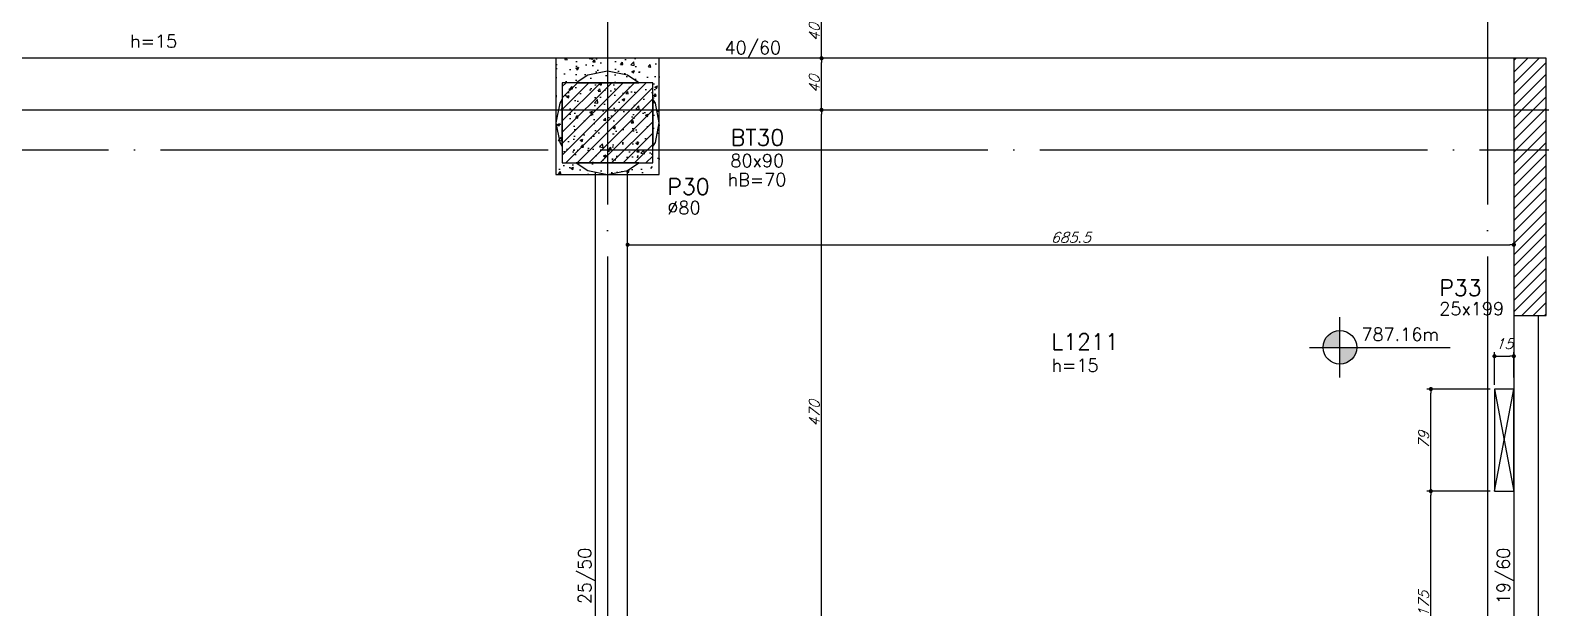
# Model space of a CAD drawing. Extents: x -4228 to 5417, y -2048 to 2452.
# Drawn here: x -2387 to -1218, y 989 to 1436 of the extents above; entities that cross this region are included whole.
import ezdxf
from ezdxf.enums import TextEntityAlignment as Align

# ---------------------------------------------------------------- set-up
doc = ezdxf.new("R2010")
doc.units = 0
doc.header["$LTSCALE"] = 50
doc.header["$MEASUREMENT"] = 0
doc.linetypes.add('DASHED', pattern=[0.75, 0.5, -0.25])
doc.linetypes.add('EIXO', pattern=[6.8, 6, -0.4, 0, -0.4])
doc.layers.get('0').update_dxf_attribs({"linetype": 'CONTINUOUS'})
doc.layers.get('DEFPOINTS').update_dxf_attribs({"linetype": 'CONTINUOUS'})
for name, color, linetype in [('242', 3, 'CONTINUOUS'), ('71', 6, 'CONTINUOUS'), ('F-BLOCOS', 3, 'CONTINUOUS'), ('F-BLOCOS-DIM', 2, 'CONTINUOUS'), ('F-BLOCOS-HACH', 1, 'CONTINUOUS'), ('F-BLOCOS-NOME', 3, 'CONTINUOUS'), ('F-COTAS', 106, 'CONTINUOUS'), ('F-COTAS-FUROS', 50, 'CONTINUOUS'), ('F-EIXO', 12, 'EIXO'), ('F-LAJES-DIM', 2, 'CONTINUOUS'), ('F-LAJES-NOME', 4, 'CONTINUOUS'), ('F-NÍVEL-PLANTA', 2, 'CONTINUOUS'), ('F-PILARES-DIM', 172, 'CONTINUOUS'), ('F-PILARES-HACH', 174, 'CONTINUOUS'), ('F-PILARES-M', 170, 'CONTINUOUS'), ('F-PILARES-NOME', 170, 'CONTINUOUS'), ('F-PILARES-S', 170, 'CONTINUOUS'), ('F-PILARES-V', 170, 'CONTINUOUS'), ('F-TEXTO', 6, 'CONTINUOUS'), ('F-VIGAS', 3, 'CONTINUOUS'), ('F-VIGAS-DIM', 2, 'CONTINUOUS'), ('F-VÃO', 1, 'CONTINUOUS')]:
    doc.layers.add(name, color=color, linetype=linetype)
doc.styles.add('CP-TEXT-INCL', font='simplex.shx', dxfattribs={"oblique": 20})
doc.styles.add('MCP', font='simplex.shx')
doc.styles.add('ROMANS', font='simplex.shx')
doc.dimstyles.new('CP-COTAS-50', dxfattribs={"dimscale": 0.64, "dimtxt": 12.5, "dimasz": 5, "dimexe": 5, "dimexo": 5, "dimgap": 2.5, "dimtad": 1, "dimdec": 1, "dimdsep": 46, "dimtxsty": 'CP-TEXT-INCL', "dimblk1": 'DOT', "dimblk2": 'DOT', "dimsah": 1, "dimcen": 9, "dimclrd": 256, "dimclre": 256, "dimclrt": 256, "dimadec": 0, "dimazin": 0, "dimtfac": 1, "dimtdec": 1, "dimtmove": 2, "dimatfit": 3, "dimldrblk": 'DOT', "dimfxl": 0, "dimtolj": 1, "dimarcsym": 0})

# ---------------------------------------------------------------- blocks, each defined once
blk = doc.blocks.new('Nível - Planta')
at = {"layer": 'F-NÍVEL-PLANTA'}
h = blk.add_hatch(color=71, dxfattribs=at)
h.paths.add_polyline_path([(0, 0), (0, 0.26, 0.414214), (-0.26, 0)])
h.paths.add_polyline_path([(0.26, 0), (0, 0), (0, -0.26, 0.414214)])
for p, q in [((0, -0.469), (0, 0.469)), ((-0.469, 0), (1.704, 0))]:
    blk.add_line(p, q, dxfattribs=at)
blk.add_circle((0, 0), 0.26, dxfattribs=at)
at = {"layer": 'F-TEXTO', "color": 3, "style": 'MCP'}
blk.add_attdef('NÍVEL', (0.333, 0.102), '', height=0.2, dxfattribs=at)
blk = doc.blocks.new('*U22')
at = {"layer": 'F-EIXO'}
blk.add_line((0, 0), (7197, 0), dxfattribs=at)
at = {"layer": 'F-TEXTO', "style": 'ROMANS'}
blk.add_attdef('EIXO', text='', height=17.5, dxfattribs=at).set_placement((-28.2072, 0), align=Align.MIDDLE_CENTER)
blk = doc.blocks.new('*U23')
at = {"layer": 'F-EIXO'}
blk.add_line((0, 0), (7285, 0), dxfattribs=at)
at = {"layer": 'F-TEXTO', "style": 'ROMANS'}
blk.add_attdef('EIXO', text='', height=17.5, dxfattribs=at).set_placement((-28.2072, 0), align=Align.MIDDLE_CENTER)
blk = doc.blocks.new('*U18')
at = {"layer": 'F-EIXO'}
blk.add_line((0, 0), (0, -2755), dxfattribs=at)
at = {"layer": 'F-TEXTO', "style": 'ROMANS'}
blk.add_attdef('EIXO', text='', height=17.5, rotation=360, dxfattribs=at).set_placement((0, 28.2072), align=Align.MIDDLE_CENTER)
blk = doc.blocks.new('*U41')
at = {"layer": 'F-EIXO'}
blk.add_line((0, 0), (0, -2755), dxfattribs=at)
at = {"layer": 'F-TEXTO', "style": 'ROMANS'}
blk.add_attdef('EIXO', text='', height=17.5, rotation=360, dxfattribs=at).set_placement((0, 28.2072), align=Align.MIDDLE_CENTER)
blk = doc.blocks.new('*U135')
at = {"layer": 'F-VÃO'}
for p, q in [((0, 0), (15, 79)), ((0, 79), (15, 0))]:
    blk.add_line(p, q, dxfattribs=at)
at = {"layer": 'F-VÃO', "color": 3}
blk.add_lwpolyline([(0, 0), (15, 0), (15, 79), (0, 79)], close=True, dxfattribs=at)
blk = doc.blocks.new('_DOT')
at = {"color": 0, "linetype": 'ByBlock'}
blk.add_line((-0.5, 0), (-1, 0), dxfattribs=at)
at = {"color": 0, "linetype": 'ByBlock', "const_width": 0.5}
blk.add_lwpolyline([(-0.25, 0, 1), (0.25, 0, 1)], format="xyb", close=True, dxfattribs=at)
blk = doc.blocks.new('*D283')
at = {"layer": 'DEFPOINTS', "color": 0, "linetype": 'Continuous', "transparency": 16777216}
for p in [(-1303.2, 1079.5), (-1254, 1079.5), (-1273.2, 904.5)]:
    blk.add_point(p, dxfattribs=at)
at = {"layer": 'F-COTAS-FUROS', "linetype": 'Continuous', "lineweight": -2, "transparency": 16777216}
for p, q in [((-1257.2, 1079.5), (-1306.4, 1079.5)), ((-1303.2, 907.7), (-1303.2, 1076.3)), ((-1276.4, 904.5), (-1306.4, 904.5))]:
    blk.add_line(p, q, dxfattribs=at)
at = {"layer": 'F-COTAS-FUROS', "linetype": 'Continuous', "lineweight": -2, "transparency": 16777216, "xscale": 3.2, "yscale": 3.2, "zscale": 3.2}
for p, rotation in [((-1303.2, 1079.5), 90), ((-1303.2, 904.5), 270)]:
    blk.add_blockref('_DOT', p, dxfattribs=dict(at, rotation=rotation))
at = {"layer": 'F-COTAS-FUROS', "linetype": 'Continuous', "transparency": 16777216, "insert": (-1308.8, 992), "char_height": 8, "attachment_point": 5, "rotation": 90, "style": 'CP-TEXT-INCL'}
blk.add_mtext('\\A1;175', dxfattribs=at)
blk = doc.blocks.new('*D284')
at = {"layer": 'DEFPOINTS', "color": 0, "linetype": 'Continuous', "transparency": 16777216}
for p in [(-1303.2, 1158.5), (-1254, 1158.5), (-1254, 1079.5)]:
    blk.add_point(p, dxfattribs=at)
at = {"layer": 'F-COTAS-FUROS', "linetype": 'Continuous', "lineweight": -2, "transparency": 16777216}
for p, q in [((-1257.2, 1158.5), (-1306.4, 1158.5)), ((-1303.2, 1082.7), (-1303.2, 1155.3)), ((-1257.2, 1079.5), (-1306.4, 1079.5))]:
    blk.add_line(p, q, dxfattribs=at)
at = {"layer": 'F-COTAS-FUROS', "linetype": 'Continuous', "lineweight": -2, "transparency": 16777216, "xscale": 3.2, "yscale": 3.2, "zscale": 3.2}
for p, rotation in [((-1303.2, 1158.5), 90), ((-1303.2, 1079.5), 270)]:
    blk.add_blockref('_DOT', p, dxfattribs=dict(at, rotation=rotation))
at = {"layer": 'F-COTAS-FUROS', "linetype": 'Continuous', "transparency": 16777216, "insert": (-1308.8, 1119), "char_height": 8, "attachment_point": 5, "rotation": 90, "style": 'CP-TEXT-INCL'}
blk.add_mtext('\\A1;79', dxfattribs=at)
blk = doc.blocks.new('*D285')
at = {"layer": 'DEFPOINTS', "color": 0, "linetype": 'Continuous', "transparency": 16777216}
for p in [(-1239, 1183.9), (-1254, 1158.5), (-1239, 1164.3)]:
    blk.add_point(p, dxfattribs=at)
at = {"layer": 'F-COTAS-FUROS', "linetype": 'Continuous', "lineweight": -2, "transparency": 16777216}
for p, q in [((-1254, 1161.7), (-1254, 1187.1)), ((-1250.8, 1183.9), (-1242.2, 1183.9)), ((-1239, 1167.5), (-1239, 1187.1))]:
    blk.add_line(p, q, dxfattribs=at)
at = {"layer": 'F-COTAS-FUROS', "linetype": 'Continuous', "lineweight": -2, "transparency": 16777216, "xscale": 3.2, "yscale": 3.2, "zscale": 3.2, "rotation": 180}
blk.add_blockref('_DOT', (-1254, 1183.9), dxfattribs=at)
at = {"layer": 'F-COTAS-FUROS', "linetype": 'Continuous', "lineweight": -2, "transparency": 16777216, "xscale": 3.2, "yscale": 3.2, "zscale": 3.2}
blk.add_blockref('_DOT', (-1239, 1183.9), dxfattribs=at)
at = {"layer": 'F-COTAS-FUROS', "linetype": 'Continuous', "transparency": 16777216, "insert": (-1246.5, 1193.5), "char_height": 8, "attachment_point": 5, "style": 'CP-TEXT-INCL'}
blk.add_mtext('\\A1;15', dxfattribs=at)
blk = doc.blocks.new('*D380')
at = {"layer": 'DEFPOINTS', "color": 0, "linetype": 'Continuous', "transparency": 16777216}
for p in [(-1774.5, 1374.5), (-1774.5, 1374.5), (-1774.5, 904.5)]:
    blk.add_point(p, dxfattribs=at)
at = {"layer": 'F-COTAS', "linetype": 'Continuous', "lineweight": -2, "transparency": 16777216}
blk.add_line((-1774.5, 907.7), (-1774.5, 1371.3), dxfattribs=at)
at = {"layer": 'F-COTAS', "linetype": 'Continuous', "lineweight": -2, "transparency": 16777216, "xscale": 3.2, "yscale": 3.2, "zscale": 3.2}
for p, rotation in [((-1774.5, 1374.5), 90), ((-1774.5, 904.5), 270)]:
    blk.add_blockref('_DOT', p, dxfattribs=dict(at, rotation=rotation))
at = {"layer": 'F-COTAS', "linetype": 'Continuous', "transparency": 16777216, "insert": (-1780.1, 1139.5), "char_height": 8, "attachment_point": 5, "rotation": 90, "style": 'CP-TEXT-INCL'}
blk.add_mtext('\\A1;470', dxfattribs=at)
blk = doc.blocks.new('*D381')
at = {"layer": 'DEFPOINTS', "color": 0, "linetype": 'Continuous', "transparency": 16777216}
for p in [(-1774.5, 1414.5), (-1774.5, 1414.5), (-1774.5, 1374.5)]:
    blk.add_point(p, dxfattribs=at)
at = {"layer": 'F-COTAS', "linetype": 'Continuous', "lineweight": -2, "transparency": 16777216}
blk.add_line((-1774.5, 1377.7), (-1774.5, 1411.3), dxfattribs=at)
at = {"layer": 'F-COTAS', "linetype": 'Continuous', "lineweight": -2, "transparency": 16777216, "xscale": 3.2, "yscale": 3.2, "zscale": 3.2}
for p, rotation in [((-1774.5, 1414.5), 90), ((-1774.5, 1374.5), 270)]:
    blk.add_blockref('_DOT', p, dxfattribs=dict(at, rotation=rotation))
at = {"layer": 'F-COTAS', "linetype": 'Continuous', "transparency": 16777216, "insert": (-1780.1, 1394.5), "char_height": 8, "attachment_point": 5, "rotation": 90, "style": 'CP-TEXT-INCL'}
blk.add_mtext('\\A1;40', dxfattribs=at)
blk = doc.blocks.new('*D382')
at = {"layer": 'DEFPOINTS', "color": 0, "linetype": 'Continuous', "transparency": 16777216}
for p in [(-1774.5, 1454.5), (-1774.5, 1454.5), (-1774.5, 1414.5)]:
    blk.add_point(p, dxfattribs=at)
at = {"layer": 'F-COTAS', "linetype": 'Continuous', "lineweight": -2, "transparency": 16777216}
blk.add_line((-1774.5, 1417.7), (-1774.5, 1451.3), dxfattribs=at)
at = {"layer": 'F-COTAS', "linetype": 'Continuous', "lineweight": -2, "transparency": 16777216, "xscale": 3.2, "yscale": 3.2, "zscale": 3.2}
for p, rotation in [((-1774.5, 1454.5), 90), ((-1774.5, 1414.5), 270)]:
    blk.add_blockref('_DOT', p, dxfattribs=dict(at, rotation=rotation))
at = {"layer": 'F-COTAS', "linetype": 'Continuous', "transparency": 16777216, "insert": (-1780.1, 1434.5), "char_height": 8, "attachment_point": 5, "rotation": 90, "style": 'CP-TEXT-INCL'}
blk.add_mtext('\\A1;40', dxfattribs=at)
blk = doc.blocks.new('*D447')
at = {"layer": 'DEFPOINTS', "color": 0, "linetype": 'Continuous', "transparency": 16777216}
for p in [(-1924.5, 1270.2), (-1239, 1270.2), (-1239, 1270.2)]:
    blk.add_point(p, dxfattribs=at)
at = {"layer": 'F-COTAS', "linetype": 'Continuous', "lineweight": -2, "transparency": 16777216}
blk.add_line((-1921.3, 1270.2), (-1242.2, 1270.2), dxfattribs=at)
at = {"layer": 'F-COTAS', "linetype": 'Continuous', "lineweight": -2, "transparency": 16777216, "xscale": 3.2, "yscale": 3.2, "zscale": 3.2, "rotation": 180}
blk.add_blockref('_DOT', (-1924.5, 1270.2), dxfattribs=at)
at = {"layer": 'F-COTAS', "linetype": 'Continuous', "lineweight": -2, "transparency": 16777216, "xscale": 3.2, "yscale": 3.2, "zscale": 3.2}
blk.add_blockref('_DOT', (-1239, 1270.2), dxfattribs=at)
at = {"layer": 'F-COTAS', "linetype": 'Continuous', "transparency": 16777216, "insert": (-1581.8, 1275.8), "char_height": 8, "attachment_point": 5, "style": 'CP-TEXT-INCL'}
blk.add_mtext('\\A1;685.5', dxfattribs=at)

msp = doc.modelspace()

# ---------------------------------------------------------------- hatches: boundary and pattern name
at = {"layer": 'F-BLOCOS-HACH'}
h = msp.add_hatch(dxfattribs=at)
h.set_pattern_fill('AR-CONC', color=256, scale=3)
h.set_pattern_definition([(50, (2495.638, -87.557), (21.517805, -1.882564), [2.25, -24.75]), (355, (2495.638, -87.557), (-4.16254, 22.56576), [1.8, -19.8]), (100.45144, (2497.432, -87.714), (17.355265, 20.6832), [1.91221, -21.03426]), (46.1842, (2495.638, -81.557), (32.01724, -4.96558), [3.375, -37.125]), (96.6356, (2498.307, -81.97), (28.03986, 29.22356), [2.8683, -31.55141]), (351.1842, (2495.64, -81.557), (28.03986, 29.22356), [2.7, -29.7]), (21, (2498.638, -83.057), (17.90721, -12.07857), [2.25, -24.75]), (326, (2498.638, -83.057), (7.29946, 21.7545), [1.8, -19.8]), (71.45144, (2500.13, -84.064), (25.20667, 9.67593), [1.91221, -21.03426]), (37.5, (2495.6384, -87.557), (0.364796, 9.986816), [0, -19.56, 0, -20.1, 0, -19.875]), (7.5, (2495.638, -87.557), (7.892086, 11.832351), [0, -11.46, 0, -19.11, 0, -7.575]), (327.5, (2488.9484, -87.557), (16.014673, -0.676646), [0, -7.5, 0, -23.4, 0, -31.05]), (317.5, (2485.948, -87.557), (17.495585, 3.00315), [0, -9.75, 0, -15.54, 0, -22.05])])
h.paths.add_polyline_path([(-1900, 1324.5), (-1900, 1414.5), (-1980, 1414.5), (-1980, 1324.5)])
at = {"layer": 'F-PILARES-HACH', "linetype": 'Continuous'}
h = msp.add_hatch(dxfattribs=at)
h.set_pattern_fill('ANSI31', color=256, scale=50, style=0)
h.paths.add_polyline_path([(-1239, 1215.5), (-1214, 1215.5), (-1214, 1414.5), (-1239, 1414.5)], flags=16)
h = msp.add_hatch(dxfattribs=at)
h.set_pattern_fill('ANSI31', color=256, scale=50, style=0)
h.paths.add_polyline_path([(-1975, 1333.5), (-1905, 1333.5), (-1905, 1395.5), (-1975, 1395.5)], flags=16)

# ---------------------------------------------------------------- linework, layer by layer
at = {"layer": '242', "linetype": 'Continuous'}
for p, q in [((-1940, 1398.951), (-1940, 1398.951)), ((-1976.789, 1364.5), (-1976.789, 1364.5)), ((-1940, 1364.5), (-1940, 1364.5)), ((-1940, 1364.5), (-1940, 1364.5)), ((-1940, 1364.5), (-1940, 1364.5)), ((-1940, 1364.5), (-1940, 1364.5)), ((-1940, 1364.5), (-1940, 1364.5)), ((-1903.211, 1364.5), (-1903.211, 1364.5)), ((-1940, 1330.049), (-1940, 1330.049)), ((-1226.5, 1315), (-1226.5, 1315))]:
    msp.add_line(p, q, dxfattribs=at)
at = {"layer": '71', "color": 1, "linetype": 'DASHED'}
msp.add_line((615, 1414.5), (-3450, 1414.5), dxfattribs=at)
at = {"layer": 'F-BLOCOS', "color": 2, "linetype": 'Continuous'}
msp.add_lwpolyline([(-1900, 1324.5), (-1900, 1414.5), (-1980, 1414.5), (-1980, 1324.5), (-1900, 1324.5)], dxfattribs=at)
at = {"layer": 'F-PILARES-M', "linetype": 'Continuous'}
for points in [[(-1940, 1404.5), (-1955.307, 1401.455), (-1964.22, 1395.5), (-1915.78, 1395.5), (-1924.693, 1401.455), (-1940, 1404.5)], [(-1975, 1382.733), (-1976.955, 1379.807), (-1980, 1364.5), (-1976.955, 1349.193), (-1975, 1346.267), (-1975, 1382.733)], [(-1905, 1382.733), (-1905, 1346.267), (-1903.045, 1349.193), (-1900, 1364.5), (-1903.045, 1379.807), (-1905, 1382.733)], [(-1915.78, 1333.5), (-1964.22, 1333.5), (-1955.307, 1327.545), (-1940, 1324.5), (-1924.693, 1327.545), (-1915.78, 1333.5)]]:
    msp.add_lwpolyline(points, dxfattribs=at)
at = {"layer": 'F-PILARES-S', "linetype": 'Continuous'}
msp.add_lwpolyline([(-1239, 1215.5), (-1214, 1215.5), (-1214, 1414.5), (-1239, 1414.5), (-1239, 1215.5)], dxfattribs=at)
at = {"layer": 'F-PILARES-V', "linetype": 'Continuous'}
msp.add_lwpolyline([(-1975, 1333.5), (-1905, 1333.5), (-1905, 1395.5), (-1975, 1395.5), (-1975, 1333.5)], dxfattribs=at)
at = {"layer": 'F-VIGAS'}
for points in [[(-1937, 1414.5), (-2620, 1414.5)], [(-1239, 1414.5), (-1937, 1414.5)], [(-2581.989, 1374.5), (-1978.011, 1374.5)], [(-1901.989, 1374.5), (-1239, 1374.5)], [(-1949.5, 1326.39), (-1949.5, 904.5)], [(-1924.5, 904.5), (-1924.5, 1327.583)], [(-1239, 1215.5), (-1239, 904.5)], [(-1220, 904.5), (-1220, 1215.5)]]:
    msp.add_lwpolyline(points, dxfattribs=at)

# ---------------------------------------------------------------- block references
at = {"layer": 'F-EIXO', "linetype": 'Continuous'}
for name, p in [('*U18', (-1940, 1941.357)), ('*U41', (-1259.5, 1941.357)), ('*U23', (-3734.274, 1374.5)), ('*U22', (-3646.32, 1343.5))]:
    msp.add_blockref(name, p, dxfattribs=at)
at = {"layer": 'F-NÍVEL-PLANTA', "linetype": 'Continuous', "xscale": 50, "yscale": 50, "zscale": 50}
msp.add_blockref('Nível - Planta', (-1373.56, 1190.757), dxfattribs=at).add_auto_attribs({'NÍVEL': '787.16m'})
at = {"layer": 'F-VÃO', "linetype": 'Continuous'}
msp.add_blockref('*U135', (-1254, 1079.5), dxfattribs=at)

# ---------------------------------------------------------------- texts
at = {"layer": 'F-BLOCOS-DIM', "linetype": 'Continuous', "style": 'MCP'}
msp.add_text('80x90', height=10, dxfattribs=at).set_placement((-1844.995, 1340.271), align=Align.TOP_LEFT)
msp.add_text(' hB=70', height=10, dxfattribs=at).set_placement((-1853.99, 1315.457))
at = {"layer": 'F-BLOCOS-NOME', "linetype": 'Continuous', "style": 'MCP'}
msp.add_text('BT30', height=12.5, dxfattribs=at).set_placement((-1844.644, 1346.977))
at = {"layer": 'F-LAJES-DIM', "linetype": 'Continuous', "style": 'MCP'}
for p in [(-2309.339, 1422.724), (-1596.599, 1171.912)]:
    msp.add_text('h=15', height=10, dxfattribs=at).set_placement(p)
at = {"layer": 'F-LAJES-NOME', "linetype": 'Continuous', "style": 'MCP'}
msp.add_text('L1211', height=12.5, dxfattribs=at).set_placement((-1596.599, 1188.912))
at = {"layer": 'F-PILARES-DIM', "linetype": 'Continuous', "style": 'MCP'}
for s, p in [('%%c80', (-1893.75, 1293.875)), ('25x199', (-1296.688, 1215.64))]:
    msp.add_text(s, height=10, dxfattribs=at).set_placement(p)
at = {"layer": 'F-PILARES-NOME', "linetype": 'Continuous', "style": 'MCP'}
for s, p in [('P30', (-1893.75, 1308.875)), ('P33', (-1296.688, 1230.64))]:
    msp.add_text(s, height=12.5, dxfattribs=at).set_placement(p)
at = {"layer": 'F-VIGAS-DIM', "linetype": 'Continuous', "style": 'MCP'}
msp.add_text('40/60', height=10, dxfattribs=at).set_placement((-1849.5, 1417.625))
for s, p in [('25/50', (-1952.625, 992)), ('19/60', (-1242.125, 992))]:
    msp.add_text(s, height=10, rotation=90, dxfattribs=at).set_placement(p)

# ---------------------------------------------------------------- dimensions: what is measured, and where the dimension line sits
at = {"layer": 'F-COTAS', "linetype": 'Continuous'}
for base, p1, p2, angle, picture, middle in [((-1774.484, 1454.5), (-1774.484, 1414.5), (-1774.484, 1454.5), 270, '*D382', (-1780.084, 1434.5)), ((-1774.484, 1414.5), (-1774.484, 1374.5), (-1774.484, 1414.5), 270, '*D381', (-1780.084, 1394.5)), ((-1774.484, 1374.5), (-1774.484, 904.5), (-1774.484, 1374.5), 270, '*D380', (-1780.084, 1139.5)), ((-1239, 1270.208), (-1924.5, 1270.208), (-1239, 1270.208), 180, '*D447', (-1581.75, 1275.808))]:
    dim = msp.add_linear_dim(base=base, p1=p1, p2=p2, angle=angle, dimstyle='CP-COTAS-50', override={"dimfxl": 7.5}, dxfattribs=at)
    dim.commit()
    dim.dimension.update_dxf_attribs({"geometry": picture, "text_midpoint": middle})
at = {"layer": 'F-COTAS-FUROS', "linetype": 'Continuous'}
dim = msp.add_linear_dim(base=(-1239, 1183.942), p1=(-1254, 1158.5), p2=(-1239, 1164.319), dimstyle='CP-COTAS-50', override={"dimdec": 0, "dimfxl": 7.5}, dxfattribs=at)
dim.commit()
dim.dimension.update_dxf_attribs({"geometry": '*D285', "text_midpoint": (-1246.5, 1193.542)})
for base, p1, p2, picture, middle in [((-1303.175, 1158.5), (-1254, 1079.5), (-1254, 1158.5), '*D284', (-1308.775, 1119)), ((-1303.175, 1079.5), (-1273.179, 904.5), (-1254, 1079.5), '*D283', (-1308.775, 992))]:
    dim = msp.add_linear_dim(base=base, p1=p1, p2=p2, angle=90, dimstyle='CP-COTAS-50', override={"dimdec": 0, "dimfxl": 7.5}, dxfattribs=at)
    dim.commit()
    dim.dimension.update_dxf_attribs({"geometry": picture, "text_midpoint": middle})

doc.saveas('drawing.dxf')
